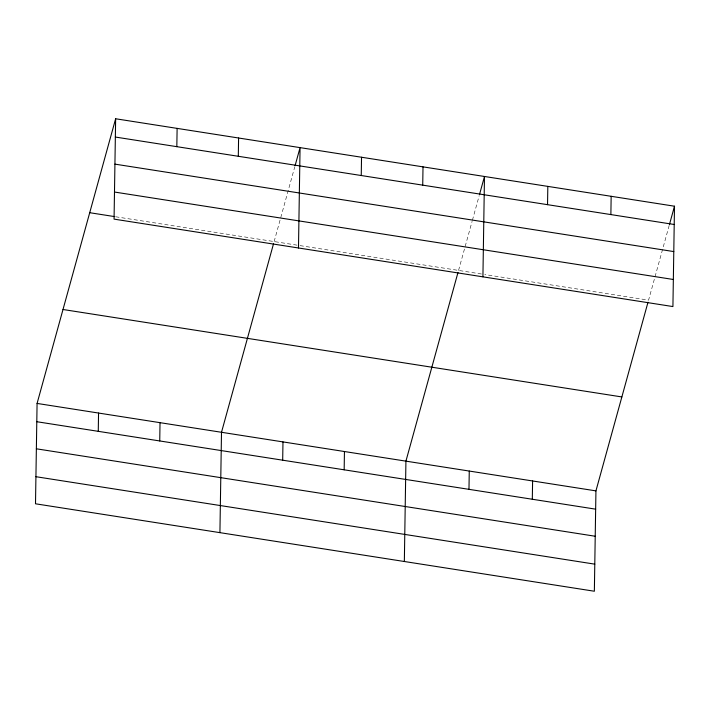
<?xml version="1.0" encoding="UTF-8"?>
<svg xmlns="http://www.w3.org/2000/svg" width="710" height="710" viewBox="0 0 710 710"><rect width="100%" height="100%" fill="white"/><g stroke="black" fill="none" stroke-linecap="round" stroke-linejoin="round"><path stroke-width="0.53" stroke-dasharray="3.55 2.66" d="M274.14 241.569L294.757 166.841M458.562 270.421L472.115 221.316M472.407 220.251L479.188 195.694M669.193 225.425L648.576 300.152L484.77 274.522M115.597 216.754L298.945 245.447M300.019 245.616L483.679 274.353"/><path stroke-width="1.06" d="M115.641 118.765L114.062 219.124L672.92 306.569L674.5 206.211L115.641 118.765L37.08 403.431L35.5 503.789L594.359 591.235L595.938 490.876L647.99 302.256M98.264 431.334L98.548 413.051M159.741 440.954L160.025 422.672M176.826 146.668L177.118 128.386M219.922 532.642L221.502 432.292L273.554 243.672M238.303 156.289L238.587 138.006M282.686 460.186L282.979 441.913M298.484 247.976L300.064 147.627L295.058 165.776M344.164 469.807L344.448 451.524M361.248 175.521L361.541 157.247M404.345 561.503L405.925 461.145L457.977 272.525M422.725 185.141L423.009 166.859M468.973 489.341L469.266 471.058M482.915 276.838L484.486 176.479L479.481 194.629M532.314 499.245L532.598 480.972M547.534 204.675L547.827 186.393M610.875 214.58L611.159 196.306M669.495 224.36L674.5 206.211M115.348 137.048L674.216 224.493M114.931 164.134L673.79 251.58M114.487 192.037L673.346 279.483M89.717 212.707L114.523 216.585M63.004 309.498L621.862 396.943M37.08 403.431L595.938 490.876M36.787 421.713L595.646 509.159M36.361 448.8L595.228 536.245M35.926 476.703L594.785 564.148"/></g></svg>
